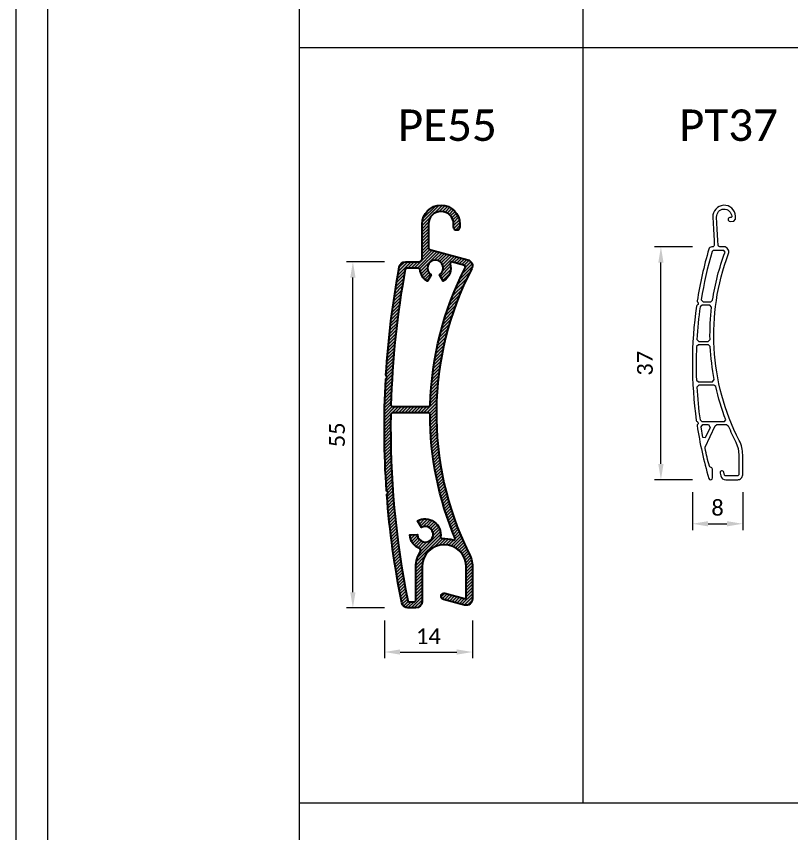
# Model space of a CAD drawing. Header units: millimetres. Extents: x 0 to 7790, y 0 to 17467.
# Drawn here: x 0 to 123, y 16678.8 to 16808.5 of the extents above; entities that cross this region are included whole.
import ezdxf

# ---------------------------------------------------------------- set-up
doc = ezdxf.new("R2010")
doc.units = ezdxf.units.MM
doc.header["$PDMODE"] = 35
doc.layers.get('0').update_dxf_attribs({"lineweight": 15})
for name, color, linetype, lineweight in [('_MB_kreskowanie_profile_0.09', 7, 'Continuous', 9), ('_MB_kreskowanie_tworzywo_0.09', 34, 'Continuous', 9), ('_MB_profile_0.25', 7, 'Continuous', 25), ('_MB_profile_tworzywo_0.15', 33, 'Continuous', 15), ('_MB_ramka_0.15', 124, 'Continuous', 15), ('_MB_solid', 7, 'Continuous', 9), ('_MB_tekst_0.25', 40, 'Continuous', 25), ('_MB_wymiar_detal_0.09', 94, 'Continuous', 9)]:
    doc.layers.add(name, color=color, linetype=linetype, lineweight=lineweight)
doc.layers.add('_MB_pomocnicze_niedrukowane', color=220, linetype='Continuous', lineweight=15, plot=False)
doc.styles.add('_MB_Calibri_Light_2.5', font='calibril.ttf', dxfattribs={"height": 2.5})
doc.dimstyles.new('_MB_detal', dxfattribs={"dimscale": 10, "dimtxt": 2.5, "dimasz": 2.5, "dimexe": 1, "dimexo": 1, "dimgap": 1.25, "dimtad": 1, "dimdsep": 46, "dimtxsty": '_MB_Calibri_Light_2.5', "dimcen": -2.5, "dimclrd": 256, "dimclre": 256, "dimclrt": 40, "dimazin": 0, "dimtfac": 0.2, "dimtmove": 1, "dimatfit": 1, "dimfxl": 5, "dimfxlon": 1, "dimtolj": 1, "dimlwd": -1, "dimlwe": -1, "dimarcsym": 0})

# ---------------------------------------------------------------- blocks, each defined once
blk = doc.blocks.new('*D472')
at = {"layer": '_MB_wymiar_detal_0.09', "transparency": 16777216}
for p, q in [((58.47496620634803, 16769.52447145805), (52.47496620634803, 16769.52447145805)), ((53.47496620634804, 16717.02447145805), (53.47496620634803, 16767.02447145805)), ((58.47496620634804, 16714.52447145805), (52.47496620634804, 16714.52447145805))]:
    blk.add_line(p, q, dxfattribs=at)
for points in [[(53.05829953968136, 16767.02447145805), (53.89163287301469, 16767.02447145805), (53.47496620634803, 16769.52447145805)], [(53.05829953968138, 16717.02447145805), (53.89163287301471, 16717.02447145805), (53.47496620634804, 16714.52447145805)]]:
    blk.add_solid(points, dxfattribs=at)
at = {"layer": 'Defpoints', "color": 0, "transparency": 16777216}
for p in [(53.47496620634803, 16769.52447145805), (62.74044082126105, 16769.52447145805), (62.6846557978138, 16714.52447145805)]:
    blk.add_point(p, dxfattribs=at)
at = {"layer": '_MB_wymiar_detal_0.09', "color": 40, "transparency": 16777216, "insert": (50.95862005175262, 16742.02447145804), "char_height": 2.5, "attachment_point": 5, "rotation": 90, "style": '_MB_Calibri_Light_2.5'}
blk.add_mtext('55', dxfattribs=at)
blk = doc.blocks.new('*D473')
at = {"layer": '_MB_wymiar_detal_0.09', "transparency": 16777216}
for p, q in [((58.47840782303001, 16712.52447145804), (58.47840782303001, 16706.52447145804)), ((72.47496620559878, 16712.52447145804), (72.47496620559878, 16706.52447145804)), ((60.97840782303001, 16707.52447145804), (69.97496620559878, 16707.52447145804))]:
    blk.add_line(p, q, dxfattribs=at)
for points in [[(60.97840782303001, 16707.94113812471), (60.97840782303001, 16707.10780479137), (58.47840782303001, 16707.52447145804)], [(69.97496620559878, 16707.94113812471), (69.97496620559878, 16707.10780479137), (72.47496620559878, 16707.52447145804)]]:
    blk.add_solid(points, dxfattribs=at)
at = {"layer": 'Defpoints', "color": 0, "transparency": 16777216}
for p in [(58.47840782303001, 16744.00612365331), (72.47496620559878, 16715.95447145804), (72.47496620559878, 16707.52447145804)]:
    blk.add_point(p, dxfattribs=at)
at = {"layer": '_MB_wymiar_detal_0.09', "color": 40, "transparency": 16777216, "insert": (65.47668701430712, 16710.03216376573), "char_height": 2.5, "attachment_point": 5, "style": '_MB_Calibri_Light_2.5'}
blk.add_mtext('14', dxfattribs=at)
blk = doc.blocks.new('*D476')
at = {"layer": '_MB_wymiar_detal_0.09', "transparency": 16777216}
for p, q in [((107.4169144153861, 16732.89861813828), (107.4169144153861, 16726.89861813828)), ((115.4124192477179, 16732.89861813828), (115.4124192477179, 16726.89861813828)), ((109.9169144153861, 16727.89861813828), (112.9124192477179, 16727.89861813828))]:
    blk.add_line(p, q, dxfattribs=at)
for points in [[(109.9169144153861, 16728.31528480495), (109.9169144153861, 16727.48195147161), (107.4169144153861, 16727.89861813828)], [(112.9124192477179, 16728.31528480495), (112.9124192477179, 16727.48195147161), (115.4124192477179, 16727.89861813828)]]:
    blk.add_solid(points, dxfattribs=at)
at = {"layer": 'Defpoints', "color": 0, "transparency": 16777216}
for p in [(107.4169144153861, 16752.55030844933), (115.4124192477179, 16735.68250621182), (115.4124192477179, 16727.89861813828)]:
    blk.add_point(p, dxfattribs=at)
at = {"layer": '_MB_wymiar_detal_0.09', "color": 40, "transparency": 16777216, "insert": (111.414666831552, 16730.4255412152), "char_height": 2.5, "attachment_point": 5, "style": '_MB_Calibri_Light_2.5'}
blk.add_mtext('8', dxfattribs=at)
blk = doc.blocks.new('*D478')
at = {"layer": '_MB_wymiar_detal_0.09', "transparency": 16777216}
for p, q in [((107.4169144161214, 16771.89790788874), (101.4169144161214, 16771.89790788874)), ((102.4169144161214, 16737.39861813829), (102.4169144161214, 16769.39790788874)), ((107.4169144161214, 16734.89861813829), (101.4169144161214, 16734.89861813829))]:
    blk.add_line(p, q, dxfattribs=at)
for points in [[(102.0002477494547, 16769.39790788874), (102.833581082788, 16769.39790788874), (102.4169144161214, 16771.89790788874)], [(102.0002477494547, 16737.39861813829), (102.833581082788, 16737.39861813829), (102.4169144161214, 16734.89861813829)]]:
    blk.add_solid(points, dxfattribs=at)
at = {"layer": 'Defpoints', "color": 0, "transparency": 16777216}
for p in [(102.4169144161214, 16771.89790788874), (110.4857782065233, 16771.89790788874), (110.3124192477267, 16734.89861813829)]:
    blk.add_point(p, dxfattribs=at)
at = {"layer": '_MB_wymiar_detal_0.09', "color": 40, "transparency": 16777216, "insert": (99.88999133846306, 16753.39826301351), "char_height": 2.5, "attachment_point": 5, "rotation": 90, "style": '_MB_Calibri_Light_2.5'}
blk.add_mtext('37', dxfattribs=at)
blk = doc.blocks.new('-PE55')
at = {"layer": '_MB_kreskowanie_profile_0.09', "transparency": 33554687}
h = blk.add_hatch(dxfattribs=at)
h.set_pattern_fill('JIS_WOOD', color=256, scale=0.5, style=0)
h.set_pattern_definition([(45, (-2.335951048429706, 0.9723218621747947), (-0.2499999995804921, 0.2499999995804921), [])])
edge = h.paths.add_edge_path()
edge.add_arc((1.664048951570294, -5.67064947282779), 1.000000000005172, 332.5513547857685, 434.9999999998851)
edge.add_line((1.922867996676359, -4.704723646533239), (-3.965360570990015, -3.126977556979909))
edge.add_arc((-3.835951048429706, -2.64401464383991), 0.499999999997962, 179.9999999995831, 254.99999999886398, ccw=False)
edge.add_line((-4.335951048429706, -2.644014643836272), (-4.335951048429706, 0.9723218621747947))
edge.add_arc((-2.335951048429706, 0.9723218621747947), 2, 0, 180, ccw=False)
edge.add_line((-0.3359510484297061, 0.9723218621747947), (-0.3359510484297061, 0.4723218621747947))
edge.add_arc((0.1640489515702939, 0.4723218621747947), 0.5, 180, 360)
edge.add_line((0.6640489515702939, 0.4723218621747947), (0.6640489515702939, 0.9723218621747947))
edge.add_arc((-2.335951048429706, 0.9723218621747947), 3, 0, 180)
edge.add_line((-5.335951048429706, 0.9723218621747947), (-5.335951048429706, -4.527678137825205))
edge.add_arc((-5.835951048429706, -4.527678137825205), 0.5, -90, 0, ccw=False)
edge.add_line((-5.835951048429706, -5.027678137825205), (-7.976903913964634, -5.027678137825205))
edge.add_arc((-7.976903913950082, -6.027678137825205), 1, 90.00000000083378, 169.4290338853762)
edge.add_arc((128.6640489515703, -31.52767813793798), 140.0000000000138, 169.4290338853277, 176.5119233958985)
edge.add_line((-11.07659841133864, -23.00996279877654), (-11.05588189329137, -23.11151858143967))
edge.add_line((-11.05588189329137, -23.11151858143967), (-10.98711493538576, -23.18906764081657))
edge.add_line((-10.98711493538576, -23.18906764081657), (-10.91845878215099, -23.26639526301187))
edge.add_line((-10.91845878215099, -23.26639526301187), (-10.93012008751975, -23.46584024208278))
edge.add_line((-10.93012008751975, -23.46584024208278), (-11.00732012103254, -23.53463983042639))
edge.add_line((-11.00732012103254, -23.53463983042639), (-11.08465601033822, -23.60364643400135))
edge.add_line((-11.08465601033822, -23.60364643400135), (-11.11706659433548, -23.7020959396159))
edge.add_arc((128.6640489515848, -31.52767813787614), 140.0000000000131, 176.795666789436, 184.0298969320227)
edge.add_line((-10.98980322325951, -41.36645716428029), (-10.95597751297464, -41.46442946870775))
edge.add_line((-10.95597751297464, -41.46442946870775), (-10.87765538322856, -41.53231462985968))
edge.add_line((-10.87765538322856, -41.53231462985968), (-10.79947207790974, -41.59999475471523))
edge.add_line((-10.79947207790974, -41.59999475471523), (-10.78493831862579, -41.79925101071422))
edge.add_line((-10.78493831862579, -41.79925101071422), (-10.85247318491747, -41.87755982482304))
edge.add_line((-10.85247318491747, -41.87755982482304), (-10.92011565386201, -41.95609164962843))
edge.add_line((-10.92011565386201, -41.95609164962843), (-10.93936677457532, -42.0579353802259))
edge.add_arc((128.6640489515557, -31.52767813789615), 139.9999999999736, 184.3136403255273, 191.4107773787352)
edge.add_arc((-7.588473960844567, -59.02767813781611), 1.000000000010478, 191.4107773791442, 270)
edge.add_line((-7.588473960844567, -60.02767813782521), (-6.335951048429706, -60.02767813782521))
edge.add_arc((-6.335951048429706, -59.02767813782521), 1, 270, 360)
edge.add_line((-5.335951048429706, -59.02767813782521), (-5.335951048429706, -53.49767813782455))
edge.add_arc((-1.835951048429706, -53.49767813782455), 3.5, 0, 180, ccw=False)
edge.add_line((1.664048951570294, -53.49767813782455), (1.664048951570294, -58.33703306325697))
edge.add_arc((1.464048951558652, -58.33703306324605), 0.2000000000116415, 255.00000000378088, 359.9999999968734, ccw=False)
edge.add_line((1.412285142549081, -58.53021822851406), (-1.706541525869397, -57.6945311413765))
edge.add_arc((-1.835951048429706, -58.17749405452014), 0.5000000000014759, 74.99999999897189, 254.9999999990259)
edge.add_line((-1.965360570990015, -58.6604569676656), (1.405229906464228, -59.56360396411401))
edge.add_arc((1.664048951555742, -58.59767813781036), 1.000000000011232, 255.0000000008253, 359.9999999991662)
edge.add_line((2.664048951570294, -58.59767813782491), (2.664048951570294, -53.49767813782637))
edge.add_arc((-1.835951048487914, -53.49767813784274), 4.500000000058208, 2.084408316016969e-10, 30.74352272856245)
edge.add_arc((46.92269063650747, -29.17927241919278), 49.99999999999411, 152.5513547851951, 206.1268834972282, ccw=False)
edge = h.paths.add_edge_path(flags=16)
edge.add_line((-8.007323439436732, -6.191222806412043), (-7.810673982748995, -6.027678137825205))
edge.add_line((-7.810673982748995, -6.027678137825205), (-5.878393100778339, -6.027678137825205))
edge.add_line((-5.878393100778339, -6.027678137825205), (-5.678963511920301, -6.212583798202104))
edge.add_arc((-3.235951048496645, -6.027678137848852), 2.449999999933468, 184.3283254321478, 239.0416462303664)
edge.add_line((-4.496267541195266, -8.128654657923107), (-3.878969667173806, -7.099604933797309))
edge.add_arc((-3.235951048394782, -6.027678137821567), 1.250000000010921, -59.04164622861191, 239.0416462286548, ccw=False)
edge.add_line((-2.592932429615757, -7.09960493379549), (-1.975634555594297, -8.128654657923107))
edge.add_arc((-3.235951048496645, -6.027678137823386), 2.450000000059593, 300.9583537734129, 377.2243890469687)
edge.add_line((-0.8958276640769327, -5.302197231119862), (-0.6530333746923134, -5.049789134700404))
edge.add_line((-0.6530333746923134, -5.049789134700404), (1.424164211712196, -5.606372550495507))
edge.add_line((1.424164211712196, -5.606372550495507), (1.550331223916146, -5.890884726313743))
edge.add_arc((46.92269063652202, -29.17927241918915), 51.00000000000348, 152.829814154182, 178.487311618695)
edge.add_line((-4.059536040571402, -27.83295780298431), (-4.259466341260122, -28.02767813782521))
edge.add_line((-4.259466341260122, -28.02767813782521), (-10.08662672246282, -28.02767813782521))
edge.add_line((-10.08662672246282, -28.02767813782521), (-10.28655564994551, -27.8223467257194))
edge.add_arc((128.6640489515703, -31.52767813778701), 139.0000000000001, 169.4976031908151, 178.4724819928669, ccw=False)
edge = h.paths.add_edge_path(flags=16)
edge.add_line((-10.11689354415284, -29.02767813782521), (-4.277286481519695, -29.02767813782521))
edge.add_line((-4.277286481519695, -29.02767813782521), (-4.077286570900469, -29.22748905298795))
edge.add_arc((46.92269063643471, -29.17927241917459), 50.99999999992631, 180.0541688241448, 202.8624933690717)
edge.add_line((-0.07074600964551792, -48.99383555297572), (-0.3223070625390392, -49.25988603768928))
edge.add_arc((-1.835951048444258, -53.49767813785002), 4.500000000027971, 70.34441563015118, 94.82176140370737)
edge.add_line((-2.214204458708991, -49.01360361150182), (-2.427614613989135, -48.77758437089869))
edge.add_arc((-4.835951048415154, -48.32767813781356), 2.449999999990343, 349.4184281831435, 479.9943018084518)
edge.add_line((-6.060740028420696, -46.20579408009507), (-5.460843385168118, -47.24508423082807))
edge.add_arc((-4.835951048415154, -48.32767813784267), 1.250000000015085, -178.0889906493294, 119.99430180871269, ccw=False)
edge.add_line((-6.085255831858376, -48.36936216478352), (-7.284588423950481, -48.40937883065817))
edge.add_arc((-4.835951048415154, -48.32767813780083), 2.450000000016715, 181.9110093519259, 250.8322549318957)
edge.add_line((-5.640371684450656, -50.64185346401246), (-5.541354095301358, -50.94425136967766))
edge.add_arc((-1.835951048444258, -53.49767813781), 4.49999999998585, 145.4289217115821, 180.0000000001853)
edge.add_line((-6.335951048429706, -53.49767813782455), (-6.335951048415154, -58.82767813782448))
edge.add_line((-6.335951048415154, -58.82767813782448), (-6.535951048412244, -59.02767813782521))
edge.add_line((-6.535951048412244, -59.02767813782521), (-7.424708850099705, -59.02767813782521))
edge.add_line((-7.424708850099705, -59.02767813782521), (-7.62080216105096, -58.86701531361723))
edge.add_arc((128.6640489515703, -31.5276781378343), 139.0000000000018, 179.0505308037444, 191.3432248038626, ccw=False)
edge.add_line((-10.31686608376913, -29.22436401678715), (-10.11689354415284, -29.02767813782521))
at = {"layer": '_MB_solid', "transparency": 33554687}
h = blk.add_hatch(color=256, dxfattribs=at)
edge = h.paths.add_edge_path()
edge.add_arc((1.664048951570294, -5.67064947282779), 1.000000000005172, 332.5513547857685, 434.9999999998851)
edge.add_line((1.922867996676359, -4.704723646533239), (-3.965360570990015, -3.126977556979909))
edge.add_arc((-3.835951048429706, -2.64401464383991), 0.499999999997962, 179.9999999995831, 254.99999999886398, ccw=False)
edge.add_line((-4.335951048429706, -2.644014643836272), (-4.335951048429706, 0.9723218621747947))
edge.add_arc((-2.335951048429706, 0.9723218621747947), 2, 0, 180, ccw=False)
edge.add_line((-0.3359510484297061, 0.9723218621747947), (-0.3359510484297061, 0.4723218621747947))
edge.add_arc((0.1640489515702939, 0.4723218621747947), 0.5, 180, 360)
edge.add_line((0.6640489515702939, 0.4723218621747947), (0.6640489515702939, 0.9723218621747947))
edge.add_arc((-2.335951048429706, 0.9723218621747947), 3, 0, 180)
edge.add_line((-5.335951048429706, 0.9723218621747947), (-5.335951048429706, -4.527678137825205))
edge.add_arc((-5.835951048429706, -4.527678137825205), 0.5, -90, 0, ccw=False)
edge.add_line((-5.835951048429706, -5.027678137825205), (-7.976903913964634, -5.027678137825205))
edge.add_arc((-7.976903913950082, -6.027678137825205), 1, 90.00000000083378, 169.4290338853762)
edge.add_arc((128.6640489515703, -31.52767813793798), 140.0000000000138, 169.4290338853277, 176.5119233958985)
edge.add_line((-11.07659841133864, -23.00996279877654), (-11.05588189329137, -23.11151858143967))
edge.add_line((-11.05588189329137, -23.11151858143967), (-10.98711493538576, -23.18906764081657))
edge.add_line((-10.98711493538576, -23.18906764081657), (-10.91845878215099, -23.26639526301187))
edge.add_line((-10.91845878215099, -23.26639526301187), (-10.93012008751975, -23.46584024208278))
edge.add_line((-10.93012008751975, -23.46584024208278), (-11.00732012103254, -23.53463983042639))
edge.add_line((-11.00732012103254, -23.53463983042639), (-11.08465601033822, -23.60364643400135))
edge.add_line((-11.08465601033822, -23.60364643400135), (-11.11706659433548, -23.7020959396159))
edge.add_arc((128.6640489515703, -31.52767813787614), 139.9999999999985, 176.7956667894357, 184.0298969320231)
edge.add_line((-10.98980322325951, -41.36645716428029), (-10.95597751297464, -41.46442946870775))
edge.add_line((-10.95597751297464, -41.46442946870775), (-10.87765538322856, -41.53231462985968))
edge.add_line((-10.87765538322856, -41.53231462985968), (-10.79947207790974, -41.59999475471523))
edge.add_line((-10.79947207790974, -41.59999475471523), (-10.78493831862579, -41.79925101071422))
edge.add_line((-10.78493831862579, -41.79925101071422), (-10.85247318491747, -41.87755982482304))
edge.add_line((-10.85247318491747, -41.87755982482304), (-10.92011565386201, -41.95609164962843))
edge.add_line((-10.92011565386201, -41.95609164962843), (-10.93936677457532, -42.0579353802259))
edge.add_arc((128.6640489515557, -31.52767813789615), 139.9999999999736, 184.3136403255273, 191.4107773787352)
edge.add_arc((-7.588473960844567, -59.02767813781611), 1.000000000010478, 191.4107773791442, 270)
edge.add_line((-7.588473960844567, -60.02767813782521), (-6.335951048429706, -60.02767813782521))
edge.add_arc((-6.335951048429706, -59.02767813782521), 1, 270, 360)
edge.add_line((-5.335951048429706, -59.02767813782521), (-5.335951048429706, -53.49767813782455))
edge.add_arc((-1.835951048429706, -53.49767813782455), 3.5, 0, 180, ccw=False)
edge.add_line((1.664048951570294, -53.49767813782455), (1.664048951570294, -58.33703306325697))
edge.add_arc((1.464048951558652, -58.33703306324605), 0.2000000000116415, 255.00000000378088, 359.9999999968734, ccw=False)
edge.add_line((1.412285142549081, -58.53021822851406), (-1.706541525869397, -57.6945311413765))
edge.add_arc((-1.835951048429706, -58.17749405452014), 0.5000000000014759, 74.99999999897189, 254.9999999990259)
edge.add_line((-1.965360570990015, -58.6604569676656), (1.405229906464228, -59.56360396411401))
edge.add_arc((1.664048951555742, -58.59767813781036), 1.000000000011232, 255.0000000008253, 359.9999999991662)
edge.add_line((2.664048951570294, -58.59767813782491), (2.664048951570294, -53.49767813782637))
edge.add_arc((-1.835951048487914, -53.49767813784274), 4.500000000058208, 2.084408316016969e-10, 30.74352272856245)
edge.add_arc((46.92269063650747, -29.17927241919278), 49.99999999999411, 152.5513547851951, 206.1268834972282, ccw=False)
edge = h.paths.add_edge_path(flags=16)
edge.add_line((-8.007323439436732, -6.191222806412043), (-7.810673982748995, -6.027678137825205))
edge.add_line((-7.810673982748995, -6.027678137825205), (-5.878393100778339, -6.027678137825205))
edge.add_line((-5.878393100778339, -6.027678137825205), (-5.678963511920301, -6.212583798202104))
edge.add_arc((-3.235951048496645, -6.027678137848852), 2.449999999933468, 184.3283254321478, 239.0416462303664)
edge.add_line((-4.496267541195266, -8.128654657923107), (-3.878969667173806, -7.099604933797309))
edge.add_arc((-3.235951048394782, -6.027678137821567), 1.250000000010921, -59.04164622861191, 239.0416462286548, ccw=False)
edge.add_line((-2.592932429615757, -7.09960493379549), (-1.975634555594297, -8.128654657923107))
edge.add_arc((-3.235951048496645, -6.027678137823386), 2.450000000059593, 300.9583537734129, 377.2243890469687)
edge.add_line((-0.8958276640769327, -5.302197231119862), (-0.6530333746923134, -5.049789134700404))
edge.add_line((-0.6530333746923134, -5.049789134700404), (1.424164211712196, -5.606372550495507))
edge.add_line((1.424164211712196, -5.606372550495507), (1.550331223916146, -5.890884726313743))
edge.add_arc((46.92269063652202, -29.17927241918915), 51.00000000000348, 152.829814154182, 178.487311618695)
edge.add_line((-4.059536040571402, -27.83295780298431), (-4.259466341260122, -28.02767813782521))
edge.add_line((-4.259466341260122, -28.02767813782521), (-10.08662672246282, -28.02767813782521))
edge.add_line((-10.08662672246282, -28.02767813782521), (-10.28655564994551, -27.8223467257194))
edge.add_arc((128.6640489515703, -31.52767813778701), 139.0000000000001, 169.4976031908151, 178.4724819928669, ccw=False)
edge = h.paths.add_edge_path(flags=16)
edge.add_line((-4.277286481519695, -29.02767813782521), (-4.077286570900469, -29.22748905298795))
edge.add_arc((46.92269063643471, -29.17927241917459), 50.99999999992631, 180.0541688241448, 202.8624933690717)
edge.add_line((-0.07074600964551792, -48.99383555297572), (-0.3223070625390392, -49.25988603768928))
edge.add_arc((-1.835951048444258, -53.49767813785002), 4.500000000027971, 70.34441563015118, 94.82176140370737)
edge.add_line((-2.214204458708991, -49.01360361150182), (-2.427614613989135, -48.77758437089869))
edge.add_arc((-4.835951048415154, -48.32767813781356), 2.449999999990343, 349.4184281831435, 479.9943018084518)
edge.add_line((-6.060740028420696, -46.20579408009507), (-5.460843385168118, -47.24508423082807))
edge.add_arc((-4.835951048415154, -48.32767813784267), 1.250000000015085, -178.0889906493294, 119.99430180871269, ccw=False)
edge.add_line((-6.085255831858376, -48.36936216478352), (-7.284588423950481, -48.40937883065817))
edge.add_arc((-4.835951048415154, -48.32767813780083), 2.450000000016715, 181.9110093519259, 250.8322549318957)
edge.add_line((-5.640371684450656, -50.64185346401246), (-5.541354095301358, -50.94425136967766))
edge.add_arc((-1.835951048444258, -53.49767813781), 4.49999999998585, 145.4289217115821, 180.0000000001853)
edge.add_line((-6.335951048429706, -53.49767813782455), (-6.335951048415154, -58.82767813782448))
edge.add_line((-6.335951048415154, -58.82767813782448), (-6.535951048412244, -59.02767813782521))
edge.add_line((-6.535951048412244, -59.02767813782521), (-7.424708850099705, -59.02767813782521))
edge.add_line((-7.424708850099705, -59.02767813782521), (-7.62080216105096, -58.86701531361723))
edge.add_arc((128.6640489515703, -31.5276781378343), 139.0000000000018, 179.0505308037444, 191.3432248038626, ccw=False)
edge.add_line((-10.31686608376913, -29.22436401678715), (-10.11689354415284, -29.02767813782521))
edge.add_line((-10.11689354415284, -29.02767813782521), (-4.277286481519695, -29.02767813782521))
at = {"layer": '_MB_profile_0.25'}
for points in [[(-7.976903913964634, -5.027678137825205), (-5.835951048429706, -5.027678137825205, 0.4142135623731117), (-5.335951048429706, -4.527678137825205), (-5.335951048429706, 0.9723218621747947, -0.9999999999999999), (0.6640489515702939, 0.9723218621747947), (0.6640489515702939, 0.4723218621747947, -0.9999999999999999), (-0.3359510484297061, 0.4723218621747947), (-0.3359510484297061, 0.9723218621747947, 0.9999999999999999), (-4.335951048429706, 0.9723218621747947), (-4.335951048429706, -2.644014643836272, 0.3394542588633702), (-3.965360570990015, -3.126977556979909), (1.922867996676359, -4.704723646533239, -0.479380727037977), (2.551473298328347, -6.131602863926673, 0.2381207707746995), (2.031637885520468, -51.19729646558517, -0.1349543795876388), (2.664048951570294, -53.49767813782455), (2.664048951570294, -58.59767813782491, -0.4931454260313098), (1.405229906464228, -59.56360396411401), (-1.965360570990015, -58.6604569676656, -0.9999999999999994), (-1.706541525869397, -57.6945311413765), (1.412285142549081, -58.53021822851406, 0.4931454260313103), (1.664048951570294, -58.33703306325697), (1.664048951570294, -53.49767813782455, 0.9999999999999999), (-5.335951048429706, -53.49767813782455), (-5.335951048429706, -59.02767813782521, -0.414213562373095), (-6.335951048429706, -60.02767813782521), (-7.588473960844567, -60.02767813782521, -0.3570145835922177), (-8.568707938640728, -59.22551986444341, -0.03097700481156619), (-10.93936677457532, -42.0579353802259), (-10.92011565386201, -41.95609164962843), (-10.85247318493202, -41.87755982482668), (-10.78493831862579, -41.79925101071422), (-10.79947207790974, -41.59999475471523), (-10.87765538322856, -41.53231462985968), (-10.95597751297464, -41.46442946870775), (-10.98980322325951, -41.36645716428029, -0.0315757714257618), (-11.11706659433548, -23.7020959396159), (-11.08465601033822, -23.60364643400135), (-11.00732012103254, -23.53463983041911), (-10.93012008751975, -23.46584024208278), (-10.91845878215099, -23.26639526301187), (-10.98711493538576, -23.18906764081294), (-11.05588189329137, -23.11151858143967), (-11.07659841133864, -23.00996279877654, -0.03091477864545613), (-8.95993235183414, -5.844224900411064, -0.3611514401761747)], [(1.550331223916146, -5.890884726313743), (1.424164211712196, -5.606372550495507), (-0.6530333746923134, -5.049789134700404), (-0.8958276640769327, -5.302197231119862, -0.3456265568625909), (-1.975634555594297, -8.128654657923107), (-2.592932429615757, -7.09960493379549, 3.610979104113638), (-3.878969667173806, -7.099604933797309), (-4.496267541195266, -8.128654657923107, -0.243373075231483), (-5.678963511920301, -6.212583798202104), (-5.878393100778339, -6.027678137825205), (-7.810673982748995, -6.027678137825205), (-8.007323439436732, -6.191222806412043, 0.03918032636668932), (-10.28655564994551, -27.8223467257194), (-10.08662672246282, -28.02767813782521), (-4.259466341260122, -28.02767813782521), (-4.059536040571402, -27.83295780298431, -0.1124220157325749)], [(-4.077286570900469, -29.22748905298795), (-4.277286481519695, -29.02767813782521), (-10.11689354415284, -29.02767813782521), (-10.31686608376913, -29.22436401678715, 0.05368849190153091), (-7.62080216105096, -58.86701531361723), (-7.424708850099705, -59.02767813782521), (-6.535951048412244, -59.02767813782521), (-6.335951048415154, -58.82767813782448), (-6.335951048429706, -53.49767813782455, -0.1519994105938964), (-5.541354095301358, -50.94425136967766), (-5.640371684450656, -50.64185346401246, -0.3101315313502099), (-7.284588423950481, -48.40937883065817), (-6.085255831858376, -48.36936216478352, 3.610979104139534), (-5.460843385168118, -47.24508423082807), (-6.060740028420696, -46.20579408009507, -0.6406084647572693), (-2.427614613989135, -48.77758437089869), (-2.214204458708991, -49.01360361150182, -0.1072105218962795), (-0.3223070625390392, -49.25988603768928), (-0.07074600964551792, -48.99383555297572, -0.09984995415531524)]]:
    blk.add_lwpolyline(points, format="xyb", close=True, dxfattribs=at)
blk = doc.blocks.new('-PT37')
at = {"layer": '_MB_kreskowanie_tworzywo_0.09', "transparency": 33554687}
h = blk.add_hatch(dxfattribs=at)
h.set_pattern_fill('NET', color=256, scale=0.3, angle=315)
h.set_pattern_definition([(315, (0.3152896473002329, 0.01611192644759285), (67.35192090801866, 67.35192090801863), []), (45, (0.3152896473002329, 0.01611192644759285), (-67.35192090801863, 67.35192090801866), [])])
h.paths.add_polyline_path([(-2.792273285526282, -4.047795028980545), (-2.876139247904453, -4.047795028980545, 0.3328416398442711), (-3.355890645745134, -4.406945477154011, 0.0326679567388776), (-5.201070009217787, -12.64862845183773), (-5.187541969440645, -12.75769711841713), (-5.118427618639544, -12.84314996157082), (-5.036990306620282, -12.94383888890843), (-5.070781126443762, -13.20861208188762), (-5.184682298542612, -13.28542309792829), (-5.275803236323554, -13.3468719108414), (-5.320698215486118, -13.44718852339342, 0.07067789310372996), (-5.345052125147049, -31.64824486632097), (-5.300425763402018, -31.7486812627958), (-5.209469594730763, -31.81037370382455), (-5.09577438388078, -31.88748925511754), (-5.062453237918817, -32.15205803397112), (-5.144398716365686, -32.25282256026276), (-5.213741499534081, -32.33809014097824), (-5.227561368854367, -32.44712221471952, 0.03322588906485442), (-3.364027815845775, -40.83217614344742, 0.8667157777293752), (-2.776139247947867, -40.74779502896575), (-2.776139247947867, -39.34779502895436), (-2.864007213589504, -39.13566299459853), (-3.076139247947136, -39.04779502895326), (-3.084816541770143, -39.04779502895326), (-3.20698543049366, -39.00614515566941), (-3.278271131872323, -38.89854265526448, -0.01143616047525282), (-3.957163943003252, -36.04628666070224), (-3.935697145829181, -35.85672842595704), (-2.356910505826822, -32.47100955045789), (-2.085018169698748, -32.29779502898418), (-0.5505307390994827, -32.29779502898418), (-0.2738591072684429, -32.4818087878175, 0.01926156519667727), (0.9387562925403685, -35.08804761803282), (1.300865567227447, -36.06336013184409), (1.423860752041947, -37.0964282859004), (1.423860752041946, -40.24779502898036), (1.223860752041216, -40.44779502898019), (-0.6781164000171351, -40.44779502898018, -0.3394542588663538), (-0.8713015652764322, -40.29955883799791), (-0.9863615000587003, -39.87014931545657, 1), (-1.565916995840933, -40.02544074252731), (-1.450857061028164, -40.45485026509653, 0.3394542588524022), (-0.6781164000096989, -41.04779502898054), (1.223860752041125, -41.04779502898054, 0.4142135623730966), (2.023860752040491, -40.24779502898118), (2.023860752040492, -37.09642828589912, 0.1190581515232717), (1.472605684416266, -34.81417752696369, -0.2114695545294213), (-0.2273079020984259, -5.129311663436568, 0.5239174735083054), (-0.9761392479616666, -4.047795028950532), (-1.59062647034235, -4.047795028940527, -0.3989595459753621), (-1.890215330764696, -3.763495815806348), (-1.927723619617609, -3.047795028980545), (-2.022057622318243, -1.247795028980363), (-2.123573761016926, 0.6892482900267991, -1), (0.2734285180383034, 0.814869856403182), (0.278654477962502, 0.7151526008066957, -0.4142135623978328), (0.1840251200792737, 0.6100560516756364), (-0.01570078685447607, 0.5995888604404822, 1), (0.01570078688570042, 0.0004111395742505408), (0.6148785077275538, 0.03181271332232516), (0.898766581281961, 0.3471023605998189), (0.8726062389062745, 0.8462714299816465, 1), (-2.722751481882814, 0.6578467162224522), (-2.622881029918062, -1.247795028980363), (-2.528547027217428, -3.047795028980545), (-2.492684425099094, -3.732094242109987, -0.4296339059638524)])
h.paths.add_polyline_path([(-0.9761392479304047, -4.647795028952714), (-0.7889314114690862, -4.918174187565452, 0.05290599431811361), (-2.767194037445734, -12.54208320540784), (-3.06390695837763, -12.79779502894144), (-4.2659168028149, -12.79779502894143), (-4.562107096575353, -12.45013676775306, -0.0306383255928222), (-2.843240291065754, -4.792129648458307), (-2.65114300993082, -4.647795028952714)], flags=16)
h.paths.add_polyline_path([(-3.211544316396612, -13.29779502894053), (-2.913654157124256, -13.63331196865965, 0.03463710355452163), (-3.168805006087496, -18.79184794021149), (-3.468746053855285, -19.0977950289398), (-4.960739854370333, -19.0977950289398), (-5.260197240637353, -18.77975968089503, -0.02048877665268167), (-4.730061495967682, -13.55530902241299), (-4.433085168202525, -13.29779502893234)], flags=16)
h.paths.add_polyline_path([(-3.430832908077718, -19.5977950289398), (-3.13119417411145, -19.8830767034251, 0.03551806686645143), (-2.496755072814267, -25.14081528981479), (-2.791294220176497, -25.49779502894035), (-5.024584220096587, -25.49779502894035), (-5.324341805793665, -25.20985279893649, -0.02077636933080292), (-5.317188487224485, -19.88493193554132), (-5.017464379354353, -19.59779502893525)], flags=16)
h.paths.add_polyline_path([(-2.56140081961712, -25.99779502894035), (-2.268694808120927, -26.23204405302749, 0.03711133257981925), (-0.6592831748876051, -31.52559486480732), (-0.8457962744505525, -31.79779502897327), (-4.45735060525476, -31.79779502897509), (-4.754441030308939, -31.53947571210302, -0.02048323450071235), (-5.270328641043307, -26.31502505363279), (-4.97082383932138, -25.99779502893216)], flags=16)
h.paths.add_polyline_path([(-3.409071672456776, -32.29779502898054), (-3.137179336346889, -32.72458050750356), (-3.91812171579295, -34.39931684473959), (-4.296013248469535, -34.35135345534217), (-4.589554969585151, -32.64464796679567), (-4.293236218542005, -32.29779502900237)], flags=16)
at = {"layer": '_MB_profile_tworzywo_0.15'}
blk.add_line((-5.201070009217801, -12.64862845183779), (-5.200953866227792, -12.64788488402701), dxfattribs=at)
for points in [[(-1.927723619617609, -3.047795028980545), (-2.022057622318243, -1.247795028980363), (-2.123573761018633, 0.6892482900593677, -0.9999999999995458), (0.2734285180413281, 0.8148698563454673), (0.2786544779628457, 0.7151526008001383, -0.4142135623520236), (0.1840251200883358, 0.6100560516761107), (-0.01570078687655041, 0.5995888604393258, 0.9999999999999999), (0.01570078687655041, 0.0004111395737709245), (0.6148785077275534, 0.03181271332232427), (0.8987665812819614, 0.3471023605998198), (0.872606238903245, 0.8462714300394509, 0.9999999999999997), (-2.722751481887826, 0.6578467163180903), (-2.622881029918062, -1.247795028980363), (-2.528547027217428, -3.047795028980545), (-2.49268442509856, -3.732094242120183, -0.4296339059641503), (-2.792273285536794, -4.047795028980545), (-2.876139247957326, -4.047795028980545, 0.3328416398445427), (-3.355890645760155, -4.406945477205227, 0.03266795673867141), (-5.201070009217801, -12.64862845183779), (-5.187541969440645, -12.75769711841713), (-5.118427618639544, -12.84314996157082), (-5.036990306620282, -12.94383888890843), (-5.070781126443762, -13.20861208188762), (-5.184682298542612, -13.28542309792829), (-5.275803236323554, -13.3468719108414), (-5.320698215486118, -13.44718852339338, 0.0706778931037301), (-5.345052125147049, -31.64824486632097), (-5.300425763402018, -31.7486812627958), (-5.209469594730763, -31.81037370382455), (-5.09577438388078, -31.88748925511754), (-5.062453237918817, -32.15205803397112), (-5.144398716365686, -32.25282256026276), (-5.213741499534081, -32.33809014097824), (-5.227561368854367, -32.44712221471946, 0.03322588906490882), (-3.364027815841837, -40.83217614346086, 0.8667157777261019), (-2.776139247947867, -40.74779502895399), (-2.776139247947867, -39.34779502895435), (-2.864007213589502, -39.13566299459853), (-3.07613924794714, -39.04779502895326), (-3.084816541770124, -39.04779502895326), (-3.20698543049366, -39.0061451556694), (-3.278271131872316, -38.89854265526446, -0.01143616047525288), (-3.957163943003252, -36.04628666070221), (-3.935697145829181, -35.85672842595704), (-2.356910505826818, -32.47100955045789), (-2.085018169698742, -32.29779502898418), (-0.5505307390994858, -32.29779502898418), (-0.2738591072684358, -32.4818087878175, 0.0192615651966768), (0.9387562925403472, -35.08804761803276), (1.300865567227447, -36.06336013184409), (1.423860752041946, -37.0964282859004), (1.423860752041946, -40.24779502898036), (1.223860752041219, -40.44779502898018), (-0.6781164000167337, -40.44779502898018, -0.3394542588626681), (-0.871301565275644, -40.29955883800085), (-0.9863615000576829, -39.87014931546037, 0.9999999999999999), (-1.565916995845328, -40.02544074251091), (-1.450857061037823, -40.45485026506049, 0.3394542588629579), (-0.6781164000167337, -41.04779502898054), (1.223860752041219, -41.04779502898054, 0.4142135623733614), (2.023860752040491, -40.24779502898036), (2.023860752040491, -37.0964282859004, 0.1190581515232066), (1.472605684417431, -34.81417752696598, -0.2114695545294504), (-0.2273079020978912, -5.129311663435146, 0.5239174735140857), (-0.9761392479776987, -4.047795028950532), (-1.590626470337156, -4.047795028940527, -0.3989595459763344), (-1.890215330764477, -3.763495815810529)], [(-2.65114300993082, -4.647795028952714), (-2.84324029106574, -4.792129648458285, 0.03063832559282231), (-4.562107096575346, -12.45013676775307), (-4.2659168028149, -12.79779502894144), (-3.063906958377629, -12.79779502894144), (-2.767194037445734, -12.54208320540783, -0.05290599431811354), (-0.7889314114690933, -4.918174187565455), (-0.976139247930405, -4.647795028952714)], [(-4.433085168202524, -13.29779502893234), (-4.730061495967675, -13.55530902241298, 0.02048877665268172), (-5.260197240637353, -18.77975968089504), (-4.960739854370331, -19.0977950289398), (-3.468746053855284, -19.0977950289398), (-3.168805006087496, -18.79184794021148, -0.0346371035545216), (-2.913654157124256, -13.63331196865965), (-3.211544316396612, -13.29779502894053)], [(-5.017464379354351, -19.59779502893525), (-5.317188487224485, -19.88493193554132, 0.02077636933080288), (-5.324341805793665, -25.20985279893648), (-5.024584220096585, -25.49779502894035), (-2.791294220176496, -25.49779502894035), (-2.496755072814267, -25.14081528981478, -0.03551806686645138), (-3.131194174111442, -19.8830767034251), (-3.430832908077718, -19.5977950289398)], [(-4.970823839321383, -25.99779502893216), (-5.270328641043307, -26.31502505363278, 0.02048323450071236), (-4.754441030308953, -31.53947571210301), (-4.45735060525476, -31.79779502897509), (-0.8457962744505494, -31.79779502897327), (-0.6592831748876051, -31.52559486480732, -0.03711133257981915), (-2.268694808120927, -26.23204405302749), (-2.56140081961712, -25.99779502894035)]]:
    blk.add_lwpolyline(points, format="xyb", close=True, dxfattribs=at)
blk.add_lwpolyline([(-4.293236218542006, -32.29779502900237), (-3.409071672456776, -32.29779502898054), (-3.13717933634689, -32.72458050750356), (-3.91812171579295, -34.39931684473959), (-4.296013248469535, -34.35135345534218), (-4.589554969585151, -32.64464796679567)], close=True, dxfattribs=at)

msp = doc.modelspace()

# ---------------------------------------------------------------- linework, layer by layer
at = {"layer": '_MB_pomocnicze_niedrukowane'}
msp.add_lwpolyline([(45.00000000000045, 16923.51999999999), (405.0000005434708, 16923.51999999999), (405.0000005434708, 16513.51999999999), (45.00000000000045, 16513.51999999999)], close=True, dxfattribs=at)
at = {"layer": '_MB_ramka_0.15'}
msp.add_line((405.0000005434708, 16803.51999999999), (45.00000000000045, 16803.51999999999), dxfattribs=at)
for points in [[(4.547473508864641e-13, 17103.51999999998), (450.0000002717284, 17103.51999999998), (450.0000002717284, 16468.51999999999), (4.547473508864641e-13, 16468.51999999999)], [(5.000000000000455, 17098.51999999998), (445.0000002717284, 17098.51999999998), (445.0000002717284, 16473.51999999999), (5.000000000000455, 16473.51999999999)]]:
    msp.add_lwpolyline(points, close=True, dxfattribs=at)
for points in [[(405.0000005434708, 16683.51999999999), (45.00000000000045, 16683.51999999999), (45.00000000000045, 16923.51999999999), (405.0000000000005, 16923.51999999999), (405.0000005434708, 16683.51999999999)], [(90.00000000000045, 16923.51999999999), (90.00000000000045, 16683.51999999999)]]:
    msp.add_lwpolyline(points, dxfattribs=at)

# ---------------------------------------------------------------- block references
for name, p in [('-PE55', (69.81091725402848, 16774.55214959587)), ('-PT37', (113.3885584956738, 16775.94641316725))]:
    msp.add_blockref(name, p)

# ---------------------------------------------------------------- texts
at = {"layer": '_MB_tekst_0.25', "color": 7, "lineweight": 35, "char_height": 5, "attachment_point": 1, "style": '_MB_Calibri_Light_2.5'}
for s, insert, width in [('\\pi2.88488;{\\C256;PT37}', (102.404535141512, 16793.72423115944), 20.44284338504485), ('\\pi2.44289;{\\C256;PE55}', (58.16643199263535, 16793.72423115944), 19.47423446713946)]:
    msp.add_mtext(s, dxfattribs=dict(at, insert=insert, width=width))

# ---------------------------------------------------------------- dimensions: what is measured, and where the dimension line sits
at = {"layer": '_MB_wymiar_detal_0.09'}
for base, p1, p2, picture, middle in [((102.4169144161214, 16771.89790788874), (110.3124192477267, 16734.89861813828), (110.4857782065233, 16771.89790788874), '*D478', (102.4169144153861, 16753.39826301351)), ((53.47496620634803, 16769.52447145805), (62.68465579781378, 16714.52447145804), (62.74044082126102, 16769.52447145804), '*D472', (53.47496620559878, 16742.02447145804))]:
    dim = msp.add_linear_dim(base=base, p1=p1, p2=p2, angle=90, dimstyle='_MB_detal', override={"dimtol": 0, "dimlim": 0, "dimtp": 0.1, "dimtm": 0.1, "dimtfac": 0.71, "dimtdec": 2, "dimtolj": 0, "dimtzin": 8}, dxfattribs=at)
    dim.commit()
    dim.dimension.update_dxf_attribs({"geometry": picture, "text_midpoint": middle, "dimtype": 160})
for base, p1, p2, picture, middle in [((115.4124192477179, 16727.89861813828), (107.4169144153861, 16752.55030844933), (115.4124192477179, 16735.68250621182), '*D476', (111.414666831552, 16727.89861813828)), ((72.47496620559878, 16707.52447145804), (58.47840782303001, 16744.00612365331), (72.47496620559878, 16715.95447145804), '*D473', (65.47668701430712, 16707.52447145804))]:
    dim = msp.add_linear_dim(base=base, p1=p1, p2=p2, dimstyle='_MB_detal', override={"dimtol": 0, "dimlim": 0, "dimtp": 0.1, "dimtm": 0.1, "dimtfac": 0.71, "dimtdec": 2, "dimtolj": 0, "dimtzin": 8}, dxfattribs=at)
    dim.commit()
    dim.dimension.update_dxf_attribs({"geometry": picture, "text_midpoint": middle, "dimtype": 160})

doc.saveas('drawing.dxf')
